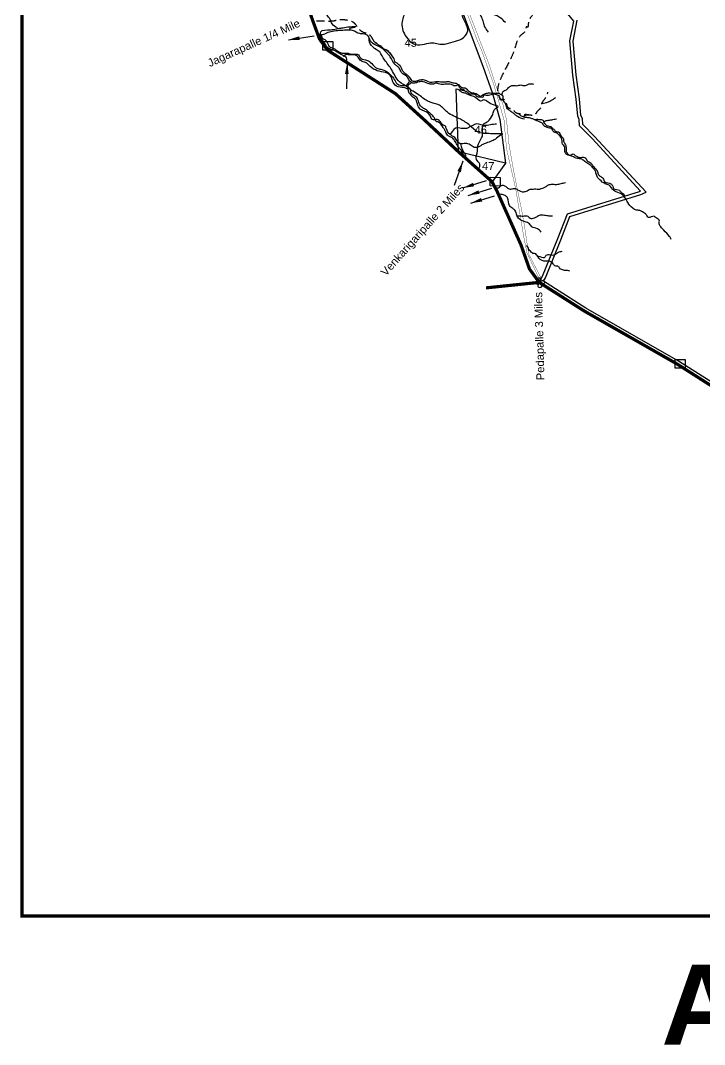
# Model space of a CAD drawing. Header units: feet. Extents: x 795890 to 801423, y 1560112 to 1569674.
# Drawn here: x 795890 to 798026, y 1560112 to 1563312 of the extents above; entities that cross this region are included whole.
import ezdxf
from ezdxf.enums import TextEntityAlignment as Align

# ---------------------------------------------------------------- set-up
doc = ezdxf.new("R2010")
doc.units = ezdxf.units.FT
doc.header["$LTSCALE"] = 15
doc.header["$MEASUREMENT"] = 0
doc.linetypes.add('HIDDEN2', pattern=[0.1875, 0.125, -0.0625])
for name, color, linetype in [('HILL', 17, 'Continuous'), ('PAPER SIZE', 10, 'Continuous'), ('PLOT', 7, 'Continuous'), ('PLOT NO', 7, 'Continuous'), ('ROADS', 6, 'Continuous'), ('TANKS-STREAM', 4, 'Continuous'), ('VILLAGE STONES', 240, 'Continuous')]:
    doc.layers.add(name, color=color, linetype=linetype)
doc.layers.add('VILLAGE BOUNDRY', color=5, linetype='HIDDEN2', lineweight=100)
doc.styles.get("Standard").update_dxf_attribs({"font": 'arial.ttf'})
doc.dimstyles.get("Standard").update_dxf_attribs({"dimtxt": 0.18, "dimasz": 35, "dimexe": 0.18, "dimexo": 0.0625, "dimgap": 0.09, "dimtad": 0, "dimtih": 1, "dimtoh": 1, "dimdec": 4, "dimzin": 0, "dimdsep": 46, "dimtxsty": 'Standard', "dimcen": 0.09, "dimadec": 0, "dimazin": 0, "dimtfac": 1, "dimtdec": 4, "dimtofl": 0, "dimtmove": 0, "dimatfit": 3, "dimfxl": 1, "dimtolj": 1, "dimtzin": 0, "dimarcsym": 0})

msp = doc.modelspace()

# ---------------------------------------------------------------- linework, layer by layer
at = {"layer": 'HILL'}
for points in [[(797523.3, 1562497.8), (797529.4, 1562508.8), (797577.4, 1562627.4), (797606.2, 1562699.6), (797827.5, 1562768.6), (797843.6, 1562776.5), (797682.7, 1562950.3), (797646.2, 1562987.3), (797645.1, 1563006), (797640.4, 1563015.8), (797635.5, 1563067.9), (797625.1, 1563142.3), (797616.1, 1563247.9), (797628.6, 1563313.3)], [(799386, 1561035.3), (799243.6, 1561096.9), (799197.1, 1561090), (799140.9, 1561322), (799120.3, 1561408.5), (799086.5, 1561522), (798863.4, 1561658.1), (798614.9, 1561821.8), (798390.1, 1561966.1), (798163.5, 1562109), (797945.5, 1562248), (797656, 1562413.3), (797523.3, 1562497.8)]]:
    msp.add_lwpolyline(points, dxfattribs=at)
msp.add_spline([(797252.6, 1563380.5), (797193.1, 1563403.1), (797175.6, 1563409.1), (797154.7, 1563398), (797138.8, 1563394.7), (797103.1, 1563365.8), (797087.1, 1563326.9), (797082, 1563309), (797091.8, 1563265.5), (797130.1, 1563236.3), (797159.2, 1563240.2), (797180.8, 1563242.5), (797199.2, 1563238.7), (797219.1, 1563239.7), (797248.3, 1563247.6), (797274.9, 1563259.9), (797286.7, 1563280.2), (797275.4, 1563313.5), (797261.3, 1563362.7), (797254, 1563382.2)], degree=3, dxfattribs=at)
at = {"layer": 'PLOT'}
for points in [[(797205.4, 1563510.9), (797334.3, 1563170), (797364.4, 1563084.3), (797387, 1563003.2), (797404.3, 1562867.1), (797362.6, 1562808.6)], [(797509.8, 1562494.2), (797520.1, 1562513.2), (797567.9, 1562631.2), (797598.5, 1562707.9), (797823.7, 1562778.1), (797826.8, 1562779.6), (797675.3, 1562943.3), (797636.2, 1562982.9), (797635.1, 1563003.4), (797630.4, 1563013), (797625.4, 1563066.7), (797614.9, 1563141.2), (797605.8, 1563248.4), (797617.7, 1563310.6), (797590.5, 1563344.4)], [(797404.3, 1562867.1), (797258.4, 1562901.6), (797253.7, 1563012.4), (797250.6, 1563098.4), (797283.5, 1563091.2)]]:
    msp.add_lwpolyline(points, dxfattribs=at)
at = {"layer": 'ROADS', "linetype": 'HIDDEN2', "ltscale": 13, "const_width": 1}
for points in [[(797513.4, 1562498.5), (797472, 1562585.8), (797461.3, 1562639.1), (797436, 1562789.8), (797417.2, 1562870.8), (797408.2, 1562911.3), (797402.9, 1562967.7), (797400.5, 1563000.2), (797380, 1563072.2), (797367.6, 1563113.9), (797331.1, 1563216.4), (797313, 1563259.3), (797265, 1563389.2)], [(797272.2, 1563384.8), (797306.7, 1563296.3), (797353.8, 1563174.4), (797376.4, 1563104), (797396.4, 1563051.9), (797408, 1563001.2), (797416.2, 1562921.5), (797429.7, 1562844.9), (797446.3, 1562762.7), (797456.8, 1562711.6), (797464.5, 1562667.3), (797476.9, 1562583.4), (797516.8, 1562506.1), (797521, 1562487.1), (797513.5, 1562498.3)]]:
    msp.add_lwpolyline(points, dxfattribs=at)
at = {"layer": 'ROADS', "linetype": 'HIDDEN2', "ltscale": 13}
for points in [[(799371.9, 1565753.5), (799359.6, 1565727.8), (799362.7, 1565713.5), (799359.9, 1565683.4), (799357.9, 1565661.6), (799354.7, 1565637.8), (799335.7, 1565599), (799323.7, 1565579.6), (799320.5, 1565565.1), (799312.8, 1565550.6), (799294.2, 1565516.9), (799285.3, 1565505.4), (799269.7, 1565495.2), (799256.1, 1565482.6), (799242.1, 1565466.5), (799222.6, 1565445.2), (799209.8, 1565429.6), (799185.5, 1565396.9), (799162.6, 1565374.8), (799143.6, 1565333.5), (799118.3, 1565294.5), (799117.7, 1565284.1), (799104.1, 1565243.1), (799094.5, 1565213.2), (799093.1, 1565180.1), (799074.5, 1565142.1), (799066.4, 1565126.8), (799043, 1565100.6), (799013.5, 1565059.2), (798986, 1565035), (798974.5, 1565016.1), (798950.6, 1564988), (798938.8, 1564957.3), (798914.4, 1564916.9), (798901.3, 1564880.5), (798888.4, 1564859.3), (798880.6, 1564817.3), (798860.8, 1564803.9), (798859.3, 1564788), (798850.4, 1564757.3), (798836.6, 1564725.5), (798819.1, 1564702.8), (798816.5, 1564695), (798795.2, 1564675.5), (798788, 1564665.6), (798778.8, 1564661.2), (798773.3, 1564658.8), (798762.4, 1564649.4), (798747.6, 1564643.3), (798736.6, 1564640), (798723, 1564632.9), (798710.7, 1564623.4), (798692.1, 1564614.3), (798668.4, 1564609.6), (798647.6, 1564605), (798634.6, 1564596.7), (798628, 1564594.5), (798614.9, 1564586.5), (798603.7, 1564578.6), (798585.1, 1564560.8), (798557.2, 1564549.1), (798534.4, 1564525.2), (798507.1, 1564500.7), (798476.4, 1564467.4), (798442, 1564413.9), (798415.1, 1564372.9), (798393, 1564346.8), (798368.1, 1564336.6), (798334.6, 1564334.5), (798305, 1564321.4), (798293.3, 1564313.7), (798276.9, 1564304.1), (798261.3, 1564291.8), (798251.3, 1564264.4), (798231.5, 1564226.9), (798215.7, 1564204.4), (798169.3, 1564163.6), (798118.6, 1564146.4), (798093.4, 1564137.1), (798072.7, 1564122), (798055.9, 1564096.1), (798039.1, 1564072.7), (798020.1, 1564049.3), (797987.5, 1563999.1), (797974.1, 1563978.2), (797949.1, 1563961.9), (797919.3, 1563926.3), (797858.4, 1563879.8), (797825.9, 1563857.1), (797773.9, 1563817.2), (797684.6, 1563733.6), (797654.5, 1563705.3), (797627, 1563632.1), (797608.5, 1563608.4), (797573.3, 1563541.7), (797550.9, 1563499), (797523.1, 1563439.9), (797503.8, 1563382.2), (797494.6, 1563347.8), (797488.4, 1563328.9), (797476.3, 1563304.9), (797472.5, 1563292.2), (797471.9, 1563292.6), (797466.7, 1563282), (797453.6, 1563267.3), (797431.7, 1563219.1), (797419.4, 1563189.6), (797395.3, 1563142.9), (797383.4, 1563113.4), (797384.9, 1563084.2), (797391.7, 1563081.1), (797396.6, 1563074.1), (797396.1, 1563069.3), (797399.2, 1563065.8), (797403.4, 1563062.1), (797413.6, 1563039.6), (797428.2, 1563034.7), (797433.7, 1563027.2), (797440, 1563023.4), (797450.5, 1563021.2), (797457, 1563019.5), (797461.7, 1563018.6), (797463.9, 1563018.9), (797465.8, 1563019.2), (797472.7, 1563018.9), (797483.7, 1563017.2), (797489.1, 1563017.2), (797500.8, 1563022.6), (797504.4, 1563028.5), (797515.2, 1563040.2), (797518, 1563051.9), (797522.4, 1563060.5), (797529.7, 1563070.4), (797537.3, 1563088.6)], [(796994.3, 1563247.1), (796988, 1563258.3), (796981.3, 1563266.9), (796956.5, 1563277.5), (796930.8, 1563305.6), (796905.3, 1563313.8), (796885.3, 1563314.1), (796863, 1563310), (796840.4, 1563310.4), (796823.3, 1563310.7), (796803.6, 1563309.1)]]:
    msp.add_spline(points, degree=3, dxfattribs=at)
at = {"layer": 'TANKS-STREAM'}
for points in [[(796880.3, 1563289.4), (796863, 1563301.7), (796857.6, 1563315.4), (796852.2, 1563323), (796842.3, 1563333.4), (796828.5, 1563338.6), (796816.7, 1563347.2), (796809.8, 1563356.3), (796805.6, 1563370.5), (796796.6, 1563379.3), (796795.6, 1563387.9), (796792.7, 1563397.7), (796786.8, 1563410.6), (796775.3, 1563424), (796769.8, 1563444.7), (796759.7, 1563461), (796754, 1563469.1), (796747.3, 1563484.8), (796734.8, 1563506.7), (796730.1, 1563519.7), (796724.8, 1563524.3), (796716.3, 1563551.6)], [(797404.4, 1563306), (797390.3, 1563319.6), (797366.3, 1563331.3), (797355.1, 1563335.3), (797345.7, 1563345.9), (797342, 1563353.3), (797322.6, 1563360.1), (797322.1, 1563375.6), (797318.7, 1563388.8), (797308.8, 1563402.3), (797306.5, 1563414.5), (797308, 1563425.1), (797308, 1563432.2), (797313.4, 1563449), (797310.7, 1563459.6), (797306.4, 1563469.4), (797308.5, 1563477.7), (797308.7, 1563488.6), (797304.7, 1563500.2), (797295, 1563514.1), (797296.9, 1563528.1), (797299, 1563546), (797292.9, 1563558.3), (797285.6, 1563566.8)], [(797295.9, 1563500.5), (797297.3, 1563499.5), (797301.2, 1563490.6), (797301.4, 1563480.5), (797302.2, 1563464.3), (797301.6, 1563421.2), (797300.4, 1563413.8), (797302.5, 1563405.8), (797316.5, 1563385.6), (797319.4, 1563378.7), (797321, 1563374.6), (797321.3, 1563354.8), (797320.8, 1563346.2), (797322.6, 1563338.2), (797329.6, 1563322.5), (797334.8, 1563306.9), (797339.5, 1563292.7), (797350.7, 1563276.4)], [(796841.4, 1563239), (796833.4, 1563251.2), (796829, 1563260.6), (796827.5, 1563276.8), (796857.9, 1563283.4), (796875.5, 1563286.3), (796886, 1563288.1), (796901.6, 1563290.4), (796925.8, 1563293.8), (796937.3, 1563293.5), (796923.8, 1563288.8), (796918.2, 1563287.5), (796917.7, 1563282)], [(797013.6, 1563213.9), (796978.8, 1563251), (796978, 1563260.9), (796954.5, 1563271.1), (796949.6, 1563271.5), (796927.3, 1563281.3), (796907.5, 1563282.2), (796863.9, 1563278.4), (796845.8, 1563272.9), (796836.7, 1563269.1), (796819.1, 1563267.5)], [(796829.9, 1563266.9), (796831, 1563259.9), (796837.2, 1563254.4), (796842.5, 1563251.4), (796849.4, 1563240), (796855.1, 1563230.8), (796865.8, 1563226.5), (796874.5, 1563220.9), (796880.7, 1563217.1), (796891.8, 1563211.5), (796904.3, 1563210.4), (796913, 1563209.9), (796924.2, 1563206.8), (796945.8, 1563205.6), (796949.8, 1563198.1), (796967.2, 1563189.1), (796979.6, 1563184.7), (796994.3, 1563169.5), (797003, 1563163.1), (797015.8, 1563160), (797027.4, 1563156.5), (797035.2, 1563151.8), (797059.8, 1563124.2), (797065, 1563115.4), (797079.9, 1563109.4), (797088.6, 1563108.8), (797097.8, 1563111.6), (797101.7, 1563116.9), (797105.1, 1563121.8)], [(797387.1, 1563083.9), (797378.9, 1563084.1), (797365.6, 1563084.5), (797357.1, 1563085.1), (797344.5, 1563084.1), (797337.4, 1563081.6), (797331.5, 1563078), (797328.9, 1563075.3), (797316.1, 1563081.7), (797302.1, 1563085.8), (797289.6, 1563091.1), (797285.6, 1563096.5), (797278.5, 1563100.9), (797268.3, 1563102.4), (797262.5, 1563108), (797258.9, 1563111.6), (797250.2, 1563108.2), (797243.9, 1563108.4), (797235.9, 1563112.1), (797220.8, 1563113.7), (797210.7, 1563112.6), (797196, 1563114.4), (797188.8, 1563116.3), (797179.4, 1563114), (797166.5, 1563114.4), (797147.8, 1563121.2), (797133.6, 1563120.3), (797120.6, 1563116.6), (797110.8, 1563118.6), (797105.2, 1563123.2), (797099.1, 1563135.5), (797079.6, 1563150.1), (797076.2, 1563157.4), (797068.9, 1563167.8), (797062, 1563172.8), (797051, 1563188.4), (797042, 1563202.6), (797035.1, 1563210.2), (797022.8, 1563222.5), (797006.6, 1563232.4), (796989.4, 1563241.1), (796978.6, 1563258.2)], [(796841.1, 1563239.7), (796846.4, 1563230.5), (796855.8, 1563224.5), (796868.6, 1563219.8), (796888.9, 1563208.6), (796896.7, 1563203.9), (796902.9, 1563201.3), (796907.7, 1563188), (796906.7, 1563183)], [(797464.1, 1563004), (797442.5, 1563012.2), (797434.3, 1563018.7), (797424.2, 1563026.1), (797418.5, 1563030.7), (797411.3, 1563036.1), (797407.6, 1563042.7), (797406.3, 1563049.8), (797399.3, 1563060.1), (797392.5, 1563065.1), (797390.8, 1563063.4), (797384.8, 1563075.7), (797380.1, 1563079.3), (797364.6, 1563081.6), (797345.8, 1563078.1), (797335.1, 1563077.4), (797335.5, 1563073.4), (797328.2, 1563072.6), (797320.4, 1563072.9), (797315.5, 1563075.1), (797311.6, 1563079.9), (797310.8, 1563080.5), (797294.3, 1563082.7), (797287.2, 1563087.1), (797279.2, 1563091.9), (797273.2, 1563095.3), (797262.8, 1563100.9), (797259.6, 1563105.9), (797257.5, 1563109.9), (797251.2, 1563115.2), (797244.8, 1563116.5), (797238.2, 1563117.5), (797231.7, 1563119.5), (797226.3, 1563120.9), (797215.4, 1563119.3), (797207.2, 1563119.7), (797187.3, 1563120.5), (797164.1, 1563120.4), (797155.3, 1563125), (797138.7, 1563126.5), (797126.3, 1563122.9), (797114.5, 1563123.1), (797105.5, 1563134.7), (797099.7, 1563140.4), (797092.5, 1563146.1), (797085.8, 1563152.1), (797080.6, 1563161.3), (797077.2, 1563169.6), (797071.4, 1563174.4), (797065.9, 1563178.9), (797058.9, 1563184.3), (797056.8, 1563192.9), (797051.6, 1563200.7), (797032.1, 1563220.7), (797025, 1563223.1), (797014.3, 1563232.8), (797006.9, 1563236.8), (796993.8, 1563248), (797006.9, 1563236.8), (797014.3, 1563232.8), (797025, 1563223.1), (797032.1, 1563220.7), (797051.8, 1563199.3), (797056.8, 1563192.9)], [(797376.9, 1562988.6), (797357.7, 1562986.3), (797336.2, 1562984.6), (797307.7, 1562987.4), (797304.5, 1562985.4), (797297.4, 1562982.3), (797287.8, 1562976.9), (797283.7, 1562974.8), (797281.4, 1562974.9), (797266.6, 1562975), (797248.4, 1562975.9), (797230.2, 1562957.8), (797220.2, 1562973.6), (797218.4, 1562978.3), (797218.3, 1562978.5), (797218.7, 1562979.4), (797212.8, 1562983.9), (797202.3, 1562995.2), (797191.2, 1563003), (797176.5, 1563002.6), (797170.1, 1563013.8), (797157.4, 1563026.7), (797142.4, 1563033.1), (797130.9, 1563047), (797124.5, 1563065.8), (797115.5, 1563073.1), (797107.7, 1563080.9), (797101.8, 1563091.4), (797101.7, 1563093.2), (797088.9, 1563102.1), (797064.3, 1563107.7), (797052.1, 1563122.9), (797049.4, 1563131.9), (797039.3, 1563145.8), (797029.9, 1563149.6), (797004.4, 1563155.6), (796982.5, 1563168.3), (796968, 1563181.1), (796953.6, 1563186.1), (796944.3, 1563198.1), (796938.6, 1563203.4), (796919.9, 1563204.8), (796906.5, 1563205.5), (796897.7, 1563200.4)], [(797396.2, 1562957.7), (797345.9, 1562959.1), (797317.1, 1562964.3), (797293.3, 1562984.6), (797263.7, 1563003.6), (797223.6, 1563025.6), (797198.3, 1563047.5), (797164.3, 1563058.9), (797134.6, 1563079.3), (797115.9, 1563091.1), (797098.9, 1563103.8), (797073.5, 1563121), (797049.4, 1563158), (797027, 1563189.7), (797012.1, 1563214.3)], [(797264.5, 1562927.2), (797266, 1562918.4), (797271.2, 1562906.5), (797276.8, 1562898), (797279.7, 1562888.2), (797278.9, 1562882.5), (797273.7, 1562891), (797271.8, 1562898.1), (797265.2, 1562908.3), (797258.2, 1562916.5), (797249.7, 1562931.1), (797245.8, 1562937.9), (797242.8, 1562942), (797236.5, 1562947.2), (797227.4, 1562951.1), (797223.4, 1562954.2), (797219.1, 1562960.6), (797214.9, 1562970.1), (797210.3, 1562978.3), (797193, 1562995.4), (797190.3, 1562996.1), (797181.7, 1563009.3), (797173.1, 1563018.2), (797166.8, 1563025.4), (797157.5, 1563033), (797146.4, 1563039.6), (797137.5, 1563048.8), (797131.3, 1563064.8), (797127.4, 1563071.9), (797116, 1563079.2), (797109.4, 1563088.7), (797108.9, 1563094.8), (797097.2, 1563105)], [(797111.7, 1563119.7), (797106.6, 1563114.3), (797099.9, 1563109.5), (797100.6, 1563100.3)], [(797321.1, 1562847.3), (797324.2, 1562864), (797314.4, 1562878.5), (797317.3, 1562905.4), (797318.4, 1562921.2), (797330.1, 1562945.3), (797333.6, 1562960), (797335.8, 1562988.1), (797349.3, 1562997.3), (797364, 1563017), (797368.7, 1563030.2), (797370.4, 1563034.7), (797382.2, 1563042.5), (797363.7, 1563049.8), (797346.1, 1563060.5), (797333.9, 1563063.7), (797330.8, 1563061), (797312.6, 1563071.1), (797286.1, 1563081.8), (797280.4, 1563084.9), (797269.8, 1563087.4), (797261.6, 1563093.5), (797256.7, 1563097.2)], [(797393.1, 1563080), (797394.1, 1563082.5), (797395, 1563085.7), (797398, 1563092.1), (797405.1, 1563094.8), (797410.1, 1563097.7), (797414.3, 1563102.8), (797422.2, 1563108), (797432.7, 1563109.5), (797439.7, 1563108.6), (797452.7, 1563111.1), (797465.1, 1563108.8), (797470.3, 1563110.3), (797478.7, 1563114.4), (797492.1, 1563113.6)], [(797519, 1563054), (797528.9, 1563055.1), (797536.2, 1563056.9), (797546, 1563062.1), (797555.2, 1563066.8), (797560.8, 1563072.2)], [(797460.4, 1563011.8), (797454.8, 1563013.1), (797447.4, 1563019.4), (797441.4, 1563022.2), (797437.7, 1563024.1)], [(797922.7, 1562628.3), (797917.2, 1562637.3), (797899.1, 1562657.1), (797890.1, 1562667.3), (797884.6, 1562676.9), (797885.1, 1562688.1), (797875.7, 1562695.4), (797869.5, 1562700.5), (797851.1, 1562696.6), (797845, 1562705.6), (797832.4, 1562714.4), (797823.9, 1562718.7), (797814.1, 1562719.7), (797802.1, 1562726.4), (797786.6, 1562743.3), (797777.7, 1562759.4), (797761, 1562773.3), (797741.9, 1562781.9), (797728.5, 1562797.6), (797716.1, 1562802.5), (797699.3, 1562814.7), (797690.9, 1562825.1), (797687.2, 1562836.2), (797685.4, 1562842.1), (797679.9, 1562849.8), (797670.8, 1562859.2), (797658.7, 1562867.5), (797647.5, 1562875.7), (797643.4, 1562878.7), (797625.2, 1562881.9), (797614.6, 1562887.7), (797600.6, 1562891.6), (797593.2, 1562896.2), (797590.3, 1562903.4), (797589.8, 1562915.4), (797587, 1562921.3), (797582.9, 1562925.7), (797582.1, 1562934.4), (797579.1, 1562944.9), (797570.5, 1562956), (797563, 1562961.1), (797554.9, 1562965.3), (797547.8, 1562974.9), (797542.3, 1562976.5), (797527.9, 1562981.6), (797523.6, 1562985.7), (797522.1, 1562988.1), (797512.8, 1562995.2), (797504.4, 1562998.6), (797496.1, 1563002), (797487.6, 1563005.5), (797477.7, 1563008.4), (797465, 1563009.8), (797460.2, 1563011.7), (797466.5, 1563016), (797474.2, 1563017.9), (797480.9, 1563017.6)], [(797494.7, 1563002.8), (797505.6, 1563003.7), (797513.6, 1563003), (797523.2, 1562998.8), (797524.3, 1562994.1), (797529.8, 1562998.5), (797534.5, 1563000.2), (797549.3, 1563002.3), (797564, 1563005.3)], [(797524, 1562993.9), (797527, 1562991), (797530.1, 1562987.2), (797533.2, 1562984.3), (797536.6, 1562982.9), (797542.9, 1562981.3), (797547.7, 1562980.7), (797551.3, 1562974.3), (797555.3, 1562973.3), (797560.4, 1562967.1), (797567.5, 1562964.9), (797570, 1562964.2), (797577.1, 1562953.6), (797583.5, 1562946.1), (797585.7, 1562942.7), (797585.9, 1562935.2), (797590.4, 1562926.7), (797594.1, 1562916.3), (797596.3, 1562898.8), (797610.1, 1562892.3), (797616.6, 1562895.5), (797620.6, 1562892.5), (797628.4, 1562887), (797633.6, 1562885), (797640.6, 1562884.7), (797655.2, 1562882.5), (797657.9, 1562876.7), (797665.4, 1562870.3), (797671.9, 1562866.1), (797677.9, 1562858.6), (797688.2, 1562846.1), (797691, 1562842.7), (797692.9, 1562837.3), (797696.8, 1562828.7), (797700.1, 1562826.1), (797708.8, 1562819.5), (797715.2, 1562807.9), (797734.1, 1562802.4), (797739.6, 1562794.6), (797743.4, 1562786.9), (797760.6, 1562781.8), (797766.2, 1562775), (797774.5, 1562769.3), (797775.2, 1562762.5)], [(797393.5, 1562958), (797376.9, 1562944.3), (797362.1, 1562936.1), (797344.4, 1562929.1), (797331.2, 1562923.5), (797323.3, 1562918.5), (797307.4, 1562916), (797293.9, 1562923.8), (797287.5, 1562927.3), (797272, 1562927.5), (797262.3, 1562927.7), (797256.3, 1562932.6), (797248.6, 1562943.4), (797243.5, 1562949.2), (797235.1, 1562953.6), (797230, 1562958.3)], [(797371.6, 1562789.2), (797386.2, 1562791.7), (797390.3, 1562796.2), (797399.3, 1562797), (797408.8, 1562790.8), (797419, 1562785.7), (797429.4, 1562787.3), (797433.3, 1562787.9), (797442.2, 1562783.6), (797462.3, 1562777.3), (797472.3, 1562780.5), (797478.9, 1562784.6), (797490.7, 1562785.8), (797499, 1562786), (797507.6, 1562784.9), (797516.6, 1562787.1), (797533.5, 1562795.1), (797536.9, 1562798.1), (797540.8, 1562799.5), (797544.8, 1562800.1), (797552.4, 1562800.7), (797559.1, 1562800.2), (797571.4, 1562801.2), (797578.2, 1562802.8), (797591.7, 1562806.3)], [(797516.5, 1562651), (797504.2, 1562661.5), (797487.1, 1562668.1), (797476.9, 1562679.1), (797468.8, 1562682.5), (797447.9, 1562692.3), (797439.9, 1562704.4), (797435.5, 1562717), (797427.4, 1562725), (797417.2, 1562733.9), (797411.3, 1562757.8), (797404.1, 1562765.5), (797391.3, 1562769.2), (797381.5, 1562770.2)], [(797441.4, 1562701.2), (797447.5, 1562702.2), (797457.3, 1562701.2), (797463.5, 1562701.6), (797474.2, 1562700.9), (797484.1, 1562693.4), (797491.5, 1562694.9), (797499.7, 1562697.8), (797510.7, 1562703.9), (797526.8, 1562704.4), (797540.1, 1562702.3), (797551.7, 1562702.4)], [(797605.5, 1562529.3), (797598.8, 1562530.7), (797585.6, 1562532), (797579.2, 1562534.8), (797573, 1562539.4), (797570.8, 1562542.8), (797558.6, 1562545.9), (797551.5, 1562554.7), (797543.8, 1562559.3), (797525, 1562560.5), (797519.2, 1562562.3), (797511.4, 1562567.4), (797507, 1562573), (797503.5, 1562577.7), (797499, 1562582.8), (797490.6, 1562584.8), (797485.2, 1562588.8), (797479.9, 1562594), (797476.4, 1562600.9), (797474.7, 1562604.3), (797470.4, 1562609.2)], [(797580.8, 1562590.2), (797568.8, 1562587.1), (797561.5, 1562581.8), (797551.8, 1562578.5), (797544.3, 1562579.4), (797530.8, 1562577.7), (797525.8, 1562571.2), (797508.3, 1562575.2), (797505.6, 1562575)]]:
    msp.add_spline(points, degree=3, dxfattribs=at)
at = {"layer": 'VILLAGE BOUNDRY', "lineweight": -2, "ltscale": 10, "const_width": 10}
for points in [[(798158, 1562100.4), (797940.2, 1562239.3), (797650.7, 1562404.6), (797510.1, 1562494.1), (797479.6, 1562536), (797453.1, 1562611.1), (797377.8, 1562780), (797362.6, 1562808.6), (797258.4, 1562901.6), (797152, 1563001.1), (797061.1, 1563083.7), (796849.6, 1563219.3), (796823.8, 1563254.6), (796803.3, 1563310.2), (796762, 1563428.8)], [(797510.1, 1562494.1), (797343.8, 1562476.9)]]:
    msp.add_lwpolyline(points, dxfattribs=at)
at = {"layer": 'VILLAGE STONES', "color": 5, "lineweight": -3, "const_width": 10}
msp.add_lwpolyline([(795894.9, 1569668.8), (801283.7, 1569668.8), (801283.7, 1560513.8), (795894.9, 1560513.8)], close=True, dxfattribs=at)
at = {"layer": 'VILLAGE STONES', "lineweight": -2}
for points in [[(796834.2, 1563247), (796865.5, 1563246.5), (796865, 1563219.5), (796833.8, 1563220)], [(797357.3, 1562822.6), (797388.5, 1562822.1), (797388, 1562795.1), (797356.8, 1562795.6)], [(797934.9, 1562253.3), (797966.1, 1562252.8), (797965.6, 1562225.8), (797934.4, 1562226.3)]]:
    msp.add_lwpolyline(points, close=True, dxfattribs=at)
msp.add_spline([(797504.5, 1562498.6), (797507.9, 1562507.8), (797514.5, 1562504.8), (797513.6, 1562497.6), (797522.3, 1562499.8), (797527.1, 1562495.2), (797521.2, 1562488.9), (797513.9, 1562488.9), (797518.3, 1562482.6), (797511.2, 1562478.6), (797505.6, 1562483.9), (797508.3, 1562489.1), (797499.1, 1562490.2), (797497.4, 1562494.7), (797504.5, 1562496.6), (797504.5, 1562498.6)], degree=3, dxfattribs=at)

# ---------------------------------------------------------------- texts
at = {"layer": 'PAPER SIZE', "insert": (798289.4, 1560362.5), "char_height": 250, "width": 1636.069, "attachment_point": 2}
msp.add_mtext('{\\fArial|b1|i0|c0|p34;A1-P}', dxfattribs=at)
at = {"layer": 'PLOT NO', "linetype": 'Continuous', "lineweight": -2}
for s, rotation, p in [('Jagarapalle 1/4 Mile ', 24.3024, (796481.2, 1563166.5)), ('Venkarigaripalle 2 Miles ', 48.2209, (797031.2, 1562511.8)), ('Pedapalle 3 Miles ', 91.5284, (797526.5, 1562188.6))]:
    msp.add_text(s, height=25, rotation=rotation, dxfattribs=at).set_placement(p)
at = {"layer": 'PLOT NO', "lineweight": -2}
for s, p in [('45', (797108.8, 1563243)), ('46', (797327.5, 1562970.9)), ('47', (797350.7, 1562857.9))]:
    msp.add_text(s, height=25, rotation=359.064, dxfattribs=at).set_placement(p, align=Align.MIDDLE_CENTER)

# ---------------------------------------------------------------- leaders
at = {"layer": 'VILLAGE BOUNDRY', "linetype": 'Continuous', "lineweight": -2}
for points in [[(796726.5, 1563252), (796807, 1563264.5)], [(796910.3, 1563180.4), (796907.8, 1563098.9)], [(797271.9, 1562873), (797244.1, 1562796.4)], [(797271.6, 1562789.1), (797345.2, 1562812.3)], [(797288.4, 1562765.8), (797362, 1562789)], [(797296.8, 1562741.8), (797370.5, 1562765)]]:
    msp.add_leader(points, dimstyle='Standard', override={"dimgap": 0.09, "dimtad": 0}, dxfattribs=at)

doc.saveas('drawing.dxf')
